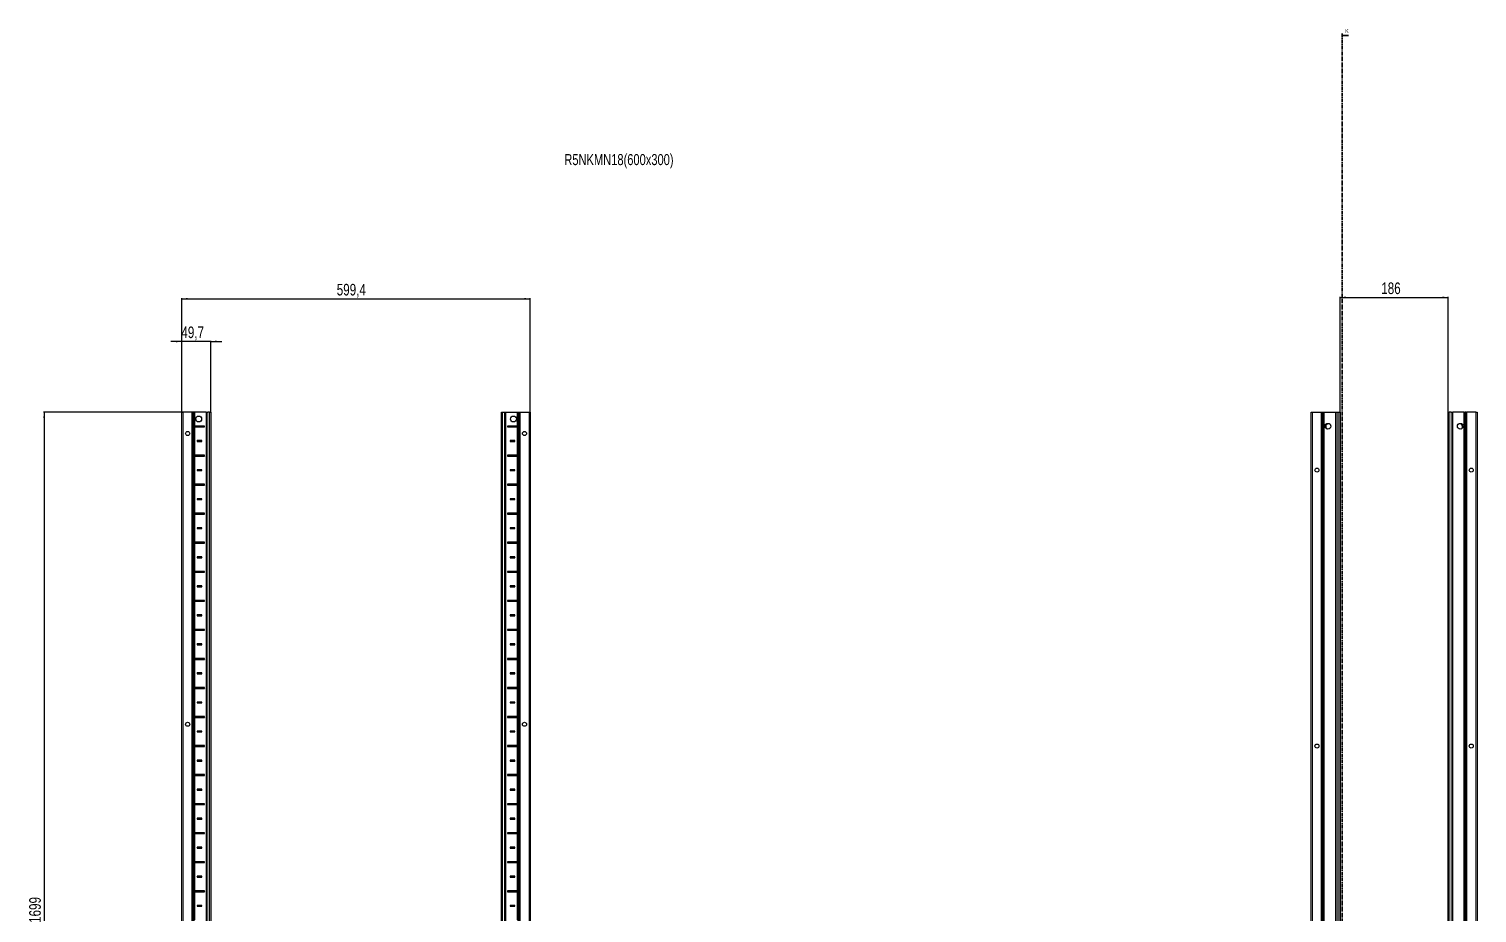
# Model space of a CAD drawing. Header units: millimetres. Extents: x -199 to 4666, y -1547 to 1507.
# Drawn here: x -199 to 2293, y -15 to 1507 of the extents above; entities that cross this region are included whole.
import ezdxf

# ---------------------------------------------------------------- set-up
doc = ezdxf.new("R2010")
doc.units = ezdxf.units.MM
doc.linetypes.add('CENTER', pattern=[10.16, 6.35, -1.27, 1.27, -1.27])
doc.layers.add('FORMAT', color=7, linetype='Continuous')
doc.styles.add('SLDTEXTSTYLE0', font='TXT', dxfattribs={"width": 0.75})
doc.dimstyles.new('SLDDIMSTYLE0', dxfattribs={"dimtxt": 20, "dimasz": 10, "dimexe": 0, "dimexo": 0.0625, "dimgap": 5, "dimtad": 2, "dimdec": 1, "dimrnd": 1e-09, "dimzin": 12, "dimdsep": 46, "dimtxsty": 'SLDTEXTSTYLE0', "dimsah": 1, "dimcen": 0.09, "dimadec": 0, "dimazin": 3, "dimtfac": 1, "dimtofl": 0, "dimtmove": 0, "dimatfit": 3, "dimfxl": 0, "dimfrac": 2, "dimtolj": 1, "dimtzin": 12, "dimarcsym": 0})
doc.dimstyles.new('SLDDIMSTYLE1', dxfattribs={"dimtxt": 20, "dimasz": 10, "dimexe": 0, "dimexo": 0.0625, "dimgap": 5, "dimtad": 2, "dimdec": 1, "dimrnd": 1e-09, "dimzin": 12, "dimdsep": 46, "dimtxsty": 'SLDTEXTSTYLE0', "dimsah": 1, "dimcen": 0.09, "dimadec": 0, "dimazin": 3, "dimtfac": 1, "dimtmove": 0, "dimatfit": 0, "dimfxl": 0, "dimfrac": 2, "dimtolj": 1, "dimtzin": 12, "dimarcsym": 0})

# ---------------------------------------------------------------- blocks, each defined once
blk = doc.blocks.new('_D')
at = {"layer": 'FORMAT'}
for p, q in [((86.4, 847.2), (-174.2, 847.2)), ((-173.2, 847.2), (-173.2, -851.8)), ((86.4, -851.8), (-174.2, -851.8))]:
    blk.add_line(p, q, dxfattribs=at)
for points in [[(-173.2, 847.2), (-174.7, 837.2), (-171.6, 837.2)], [(-173.2, -851.8), (-171.6, -841.8), (-174.7, -841.8)]]:
    blk.add_solid(points, dxfattribs=at)
at = {"layer": 'FORMAT', "insert": (-198.9, -31.8), "char_height": 20, "attachment_point": 1, "rotation": 90, "style": 'SLDTEXTSTYLE0'}
blk.add_mtext('1699', dxfattribs=at)
blk = doc.blocks.new('_D_1')
at = {"layer": 'FORMAT'}
for p, q in [((64, 847.2), (64, 1043.6)), ((64, 1042.6), (663.4, 1042.6)), ((663.4, 847.2), (663.4, 1043.6))]:
    blk.add_line(p, q, dxfattribs=at)
for points in [[(64, 1042.6), (74, 1041.1), (74, 1044.2)], [(663.4, 1042.6), (653.4, 1044.2), (653.4, 1041.1)]]:
    blk.add_solid(points, dxfattribs=at)
at = {"layer": 'FORMAT', "insert": (330.4, 1068.4), "char_height": 20, "attachment_point": 1, "style": 'SLDTEXTSTYLE0'}
blk.add_mtext('599,4', dxfattribs=at)
blk = doc.blocks.new('_D_2')
at = {"layer": 'FORMAT'}
for p, q in [((64, 969.2), (44.7, 969.2)), ((64, 847.2), (64, 970.2)), ((113.7, 969.2), (64, 969.2)), ((113.7, 847.2), (113.7, 970.2)), ((113.7, 969.2), (132.9, 969.2))]:
    blk.add_line(p, q, dxfattribs=at)
for points in [[(64, 969.2), (54, 970.7), (54, 967.7)], [(113.7, 969.2), (123.7, 967.7), (123.7, 970.7)]]:
    blk.add_solid(points, dxfattribs=at)
at = {"layer": 'FORMAT', "insert": (63, 995), "char_height": 20, "attachment_point": 1, "style": 'SLDTEXTSTYLE0'}
blk.add_mtext('49,7', dxfattribs=at)
blk = doc.blocks.new('_D_4')
at = {"layer": 'FORMAT'}
for p, q in [((2057.1, 847.2), (2057.1, 1046)), ((2057.1, 1045), (2243.1, 1045)), ((2243.1, 847.2), (2243.1, 1046))]:
    blk.add_line(p, q, dxfattribs=at)
for points in [[(2057.1, 1045), (2067.1, 1043.5), (2067.1, 1046.5)], [(2243.1, 1045), (2233.1, 1046.5), (2233.1, 1043.5)]]:
    blk.add_solid(points, dxfattribs=at)
at = {"layer": 'FORMAT', "insert": (2127.9, 1070.8), "char_height": 20, "attachment_point": 1, "style": 'SLDTEXTSTYLE0'}
blk.add_mtext('186', dxfattribs=at)

msp = doc.modelspace()

# ---------------------------------------------------------------- linework, layer by layer
at = {"color": 7, "linetype": 'CENTER', "lineweight": 35}
msp.add_line((2060.78, 1499.09), (2060.78, -1103.67), dxfattribs=at)
at = {"color": 7, "linetype": 'Continuous', "lineweight": 35}
msp.add_line((2071.42, 1496.09), (2060.78, 1496.09), dxfattribs=at)
at = {"color": 7, "linetype": 'Continuous', "lineweight": 25}
for p, q in [((63.98, -851.79), (63.98, 847.21)), ((63.98, 847.21), (65.98, 847.21)), ((81.33, 847.21), (65.98, 847.21)), ((81.33, 847.21), (81.98, 847.21)), ((81.98, -851.79), (81.98, 847.21)), ((81.98, 847.21), (82.56, 847.21)), ((83.77, 847.21), (82.56, 847.21)), ((83.77, -851.79), (83.77, 847.21)), ((83.8, 847.21), (83.77, 847.21)), ((83.8, -851.79), (83.8, 847.21)), ((85.01, 847.21), (83.8, 847.21)), ((85.01, 847.21), (86.42, 847.21)), ((85.93, 823.35), (85.93, 822.06)), ((86.58, 822.71), (85.93, 823.35)), ((86.58, 822.71), (85.93, 822.06)), ((105.83, 847.21), (86.42, 847.21)), ((102.83, 823.46), (86.42, 823.46)), ((102.08, 822.71), (86.58, 822.71)), ((102.08, 822.71), (102.83, 823.46)), ((102.08, 822.71), (102.83, 821.96)), ((102.83, 821.96), (102.83, 823.46)), ((105.83, 847.21), (106.48, 847.21)), ((106.48, -851.79), (106.48, 847.21)), ((106.48, 847.21), (108.48, 847.21)), ((111.68, 847.21), (108.48, 847.21)), ((111.68, 847.21), (113.68, 847.21)), ((113.68, 847.21), (113.68, -851.79)), ((613.68, -851.79), (613.68, 847.21)), ((613.68, 847.21), (615.68, 847.21)), ((615.68, 847.21), (618.88, 847.21)), ((618.88, 847.21), (620.88, 847.21)), ((620.88, 847.21), (620.88, -851.79)), ((620.88, 847.21), (621.53, 847.21)), ((621.53, 847.21), (640.93, 847.21)), ((640.93, 823.46), (624.53, 823.46)), ((624.53, 823.46), (624.53, 821.96)), ((625.28, 822.71), (624.53, 823.46)), ((625.28, 822.71), (624.53, 821.96)), ((625.28, 822.71), (640.78, 822.71)), ((640.78, 822.71), (641.42, 823.35)), ((640.78, 822.71), (641.42, 822.06)), ((640.93, 847.21), (642.34, 847.21)), ((641.42, 822.06), (641.42, 823.35)), ((642.34, 847.21), (643.55, 847.21)), ((643.55, 847.21), (643.55, -851.79)), ((643.55, 847.21), (643.58, 847.21)), ((643.58, 847.21), (643.58, -851.79)), ((643.58, 847.21), (644.79, 847.21)), ((644.79, 847.21), (645.38, 847.21)), ((645.38, 847.21), (645.38, -851.79)), ((645.38, 847.21), (646.03, 847.21)), ((646.03, 847.21), (661.38, 847.21)), ((661.38, 847.21), (663.38, 847.21)), ((663.38, 847.21), (663.38, -851.79)), ((2007.35, -851.79), (2007.35, 847.21)), ((2007.35, 847.21), (2009.35, 847.21)), ((2009.35, 847.21), (2024.7, 847.21)), ((2024.7, 847.21), (2025.35, 847.21)), ((2025.35, 823.46), (2025.35, 847.21)), ((2025.35, 847.21), (2025.94, 847.21)), ((2025.41, 823.35), (2025.35, 823.46)), ((2025.35, 823.46), (2025.35, 821.96)), ((2025.41, 822.06), (2025.41, 823.35)), ((2025.94, 847.21), (2027.14, 847.21)), ((2027.14, 847.21), (2027.14, -851.79)), ((2027.14, 847.21), (2027.18, 847.21)), ((2027.18, 847.21), (2027.18, -851.79)), ((2027.18, 847.21), (2028.38, 847.21)), ((2028.38, 847.21), (2029.8, 847.21)), ((2029.8, 847.21), (2049.2, 847.21)), ((2035.4, 827.73), (2035.4, 828.14)), ((2049.2, 847.21), (2049.85, 847.21)), ((2049.85, -851.79), (2049.85, 847.21)), ((2049.85, 847.21), (2051.85, 847.21)), ((2051.85, 847.21), (2055.05, 847.21)), ((2055.05, 847.21), (2057.05, 847.21)), ((2057.05, 847.21), (2057.05, -851.79)), ((2243.05, -851.79), (2243.05, 847.21)), ((2243.05, 847.21), (2245.05, 847.21)), ((2248.25, 847.21), (2245.05, 847.21)), ((2248.25, 847.21), (2250.25, 847.21)), ((2250.25, 847.21), (2250.25, -851.79)), ((2250.25, 847.21), (2250.9, 847.21)), ((2270.3, 847.21), (2250.9, 847.21)), ((2264.7, 828.14), (2264.7, 827.73)), ((2270.3, 847.21), (2271.72, 847.21)), ((2272.92, 847.21), (2271.72, 847.21)), ((2272.92, -851.79), (2272.92, 847.21)), ((2272.96, 847.21), (2272.92, 847.21)), ((2272.96, -851.79), (2272.96, 847.21)), ((2274.16, 847.21), (2272.96, 847.21)), ((2274.16, 847.21), (2274.75, 847.21)), ((2274.75, 823.46), (2274.69, 823.35)), ((2274.69, 823.35), (2274.69, 822.06)), ((2274.75, 847.21), (2274.75, 823.46)), ((2274.75, 847.21), (2275.4, 847.21)), ((2274.75, 821.96), (2274.75, 823.46)), ((2290.75, 847.21), (2275.4, 847.21)), ((2290.75, 847.21), (2292.75, 847.21)), ((2292.75, 847.21), (2292.75, -851.79)), ((86.42, 821.96), (102.83, 821.96)), ((98.33, 798.46), (90.33, 798.46)), ((90.33, 798.46), (90.33, 796.96)), ((91.08, 797.71), (90.33, 798.46)), ((91.08, 797.71), (90.33, 796.96)), ((97.58, 797.71), (91.08, 797.71)), ((97.58, 797.71), (98.33, 798.46)), ((97.58, 797.71), (98.33, 796.96)), ((98.33, 796.96), (98.33, 798.46)), ((624.53, 821.96), (640.93, 821.96)), ((637.03, 798.46), (629.03, 798.46)), ((629.03, 798.46), (629.03, 796.96)), ((629.78, 797.71), (629.03, 798.46)), ((629.78, 797.71), (629.03, 796.96)), ((629.78, 797.71), (636.28, 797.71)), ((636.28, 797.71), (637.03, 798.46)), ((636.28, 797.71), (637.03, 796.96)), ((637.03, 796.96), (637.03, 798.46)), ((2025.35, 821.96), (2025.41, 822.06)), ((2025.35, 773.46), (2025.35, 821.96)), ((2274.69, 822.06), (2274.75, 821.96)), ((2274.75, 821.96), (2274.75, 773.46)), ((85.93, 773.35), (85.93, 772.06)), ((86.58, 772.71), (85.93, 773.35)), ((86.58, 772.71), (85.93, 772.06)), ((102.83, 773.46), (86.42, 773.46)), ((102.08, 772.71), (86.58, 772.71)), ((90.33, 796.96), (98.33, 796.96)), ((102.08, 772.71), (102.83, 773.46)), ((102.08, 772.71), (102.83, 771.96)), ((102.83, 771.96), (102.83, 773.46)), ((640.93, 773.46), (624.53, 773.46)), ((624.53, 773.46), (624.53, 771.96)), ((625.28, 772.71), (624.53, 773.46)), ((625.28, 772.71), (624.53, 771.96)), ((625.28, 772.71), (640.78, 772.71)), ((629.03, 796.96), (637.03, 796.96)), ((640.78, 772.71), (641.42, 773.35)), ((640.78, 772.71), (641.42, 772.06)), ((641.42, 772.06), (641.42, 773.35)), ((2025.41, 773.35), (2025.35, 773.46)), ((2025.35, 773.46), (2025.35, 771.96)), ((2025.41, 772.06), (2025.41, 773.35)), ((2274.75, 773.46), (2274.69, 773.35)), ((2274.69, 773.35), (2274.69, 772.06)), ((2274.75, 771.96), (2274.75, 773.46)), ((86.42, 771.96), (102.83, 771.96)), ((98.33, 748.46), (90.33, 748.46)), ((90.33, 748.46), (90.33, 746.96)), ((91.08, 747.71), (90.33, 748.46)), ((91.08, 747.71), (90.33, 746.96)), ((97.58, 747.71), (91.08, 747.71)), ((97.58, 747.71), (98.33, 748.46)), ((97.58, 747.71), (98.33, 746.96)), ((98.33, 746.96), (98.33, 748.46)), ((624.53, 771.96), (640.93, 771.96)), ((637.03, 748.46), (629.03, 748.46)), ((629.03, 748.46), (629.03, 746.96)), ((629.78, 747.71), (629.03, 748.46)), ((629.78, 747.71), (629.03, 746.96)), ((629.78, 747.71), (636.28, 747.71)), ((636.28, 747.71), (637.03, 748.46)), ((636.28, 747.71), (637.03, 746.96)), ((637.03, 746.96), (637.03, 748.46)), ((2025.35, 771.96), (2025.41, 772.06)), ((2025.35, 723.46), (2025.35, 771.96)), ((2274.69, 772.06), (2274.75, 771.96)), ((2274.75, 771.96), (2274.75, 723.46)), ((85.93, 723.35), (85.93, 722.06)), ((86.58, 722.71), (85.93, 723.35)), ((86.58, 722.71), (85.93, 722.06)), ((102.83, 723.46), (86.42, 723.46)), ((102.08, 722.71), (86.58, 722.71)), ((90.33, 746.96), (98.33, 746.96)), ((102.08, 722.71), (102.83, 723.46)), ((102.08, 722.71), (102.83, 721.96)), ((102.83, 721.96), (102.83, 723.46)), ((625.28, 722.71), (624.53, 723.46)), ((640.93, 723.46), (624.53, 723.46)), ((624.53, 723.46), (624.53, 721.96)), ((625.28, 722.71), (624.53, 721.96)), ((625.28, 722.71), (640.78, 722.71)), ((629.03, 746.96), (637.03, 746.96)), ((640.78, 722.71), (641.42, 723.35)), ((640.78, 722.71), (641.42, 722.06)), ((641.42, 722.06), (641.42, 723.35)), ((2025.41, 723.35), (2025.35, 723.46)), ((2025.35, 723.46), (2025.35, 721.96)), ((2025.41, 722.06), (2025.41, 723.35)), ((2274.75, 723.46), (2274.69, 723.35)), ((2274.69, 723.35), (2274.69, 722.06)), ((2274.75, 721.96), (2274.75, 723.46)), ((86.42, 721.96), (102.83, 721.96)), ((98.33, 698.46), (90.33, 698.46)), ((90.33, 698.46), (90.33, 696.96)), ((91.08, 697.71), (90.33, 698.46)), ((97.58, 697.71), (98.33, 698.46)), ((98.33, 696.96), (98.33, 698.46)), ((624.53, 721.96), (640.93, 721.96)), ((637.03, 698.46), (629.03, 698.46)), ((629.03, 698.46), (629.03, 696.96)), ((629.78, 697.71), (629.03, 698.46)), ((636.28, 697.71), (637.03, 698.46)), ((637.03, 696.96), (637.03, 698.46)), ((2025.35, 721.96), (2025.41, 722.06)), ((2025.35, 673.46), (2025.35, 721.96)), ((2274.69, 722.06), (2274.75, 721.96)), ((2274.75, 721.96), (2274.75, 673.46)), ((85.93, 673.35), (85.93, 672.06)), ((86.58, 672.71), (85.93, 673.35)), ((102.83, 673.46), (86.42, 673.46)), ((91.08, 697.71), (90.33, 696.96)), ((90.33, 696.96), (98.33, 696.96)), ((97.58, 697.71), (91.08, 697.71)), ((97.58, 697.71), (98.33, 696.96)), ((102.08, 672.71), (102.83, 673.46)), ((102.83, 671.96), (102.83, 673.46)), ((640.93, 673.46), (624.53, 673.46)), ((624.53, 673.46), (624.53, 671.96)), ((625.28, 672.71), (624.53, 673.46)), ((629.78, 697.71), (629.03, 696.96)), ((629.03, 696.96), (637.03, 696.96)), ((629.78, 697.71), (636.28, 697.71)), ((636.28, 697.71), (637.03, 696.96)), ((640.78, 672.71), (641.42, 673.35)), ((641.42, 672.06), (641.42, 673.35)), ((2025.41, 673.35), (2025.35, 673.46)), ((2025.35, 673.46), (2025.35, 671.96)), ((2025.41, 672.06), (2025.41, 673.35)), ((2274.75, 673.46), (2274.69, 673.35)), ((2274.69, 673.35), (2274.69, 672.06)), ((2274.75, 671.96), (2274.75, 673.46)), ((86.58, 672.71), (85.93, 672.06)), ((86.42, 671.96), (102.83, 671.96)), ((102.08, 672.71), (86.58, 672.71)), ((98.33, 648.46), (90.33, 648.46)), ((90.33, 648.46), (90.33, 646.96)), ((91.08, 647.71), (90.33, 648.46)), ((97.58, 647.71), (98.33, 648.46)), ((98.33, 646.96), (98.33, 648.46)), ((102.08, 672.71), (102.83, 671.96)), ((625.28, 672.71), (624.53, 671.96)), ((624.53, 671.96), (640.93, 671.96)), ((625.28, 672.71), (640.78, 672.71)), ((637.03, 648.46), (629.03, 648.46)), ((629.03, 648.46), (629.03, 646.96)), ((629.78, 647.71), (629.03, 648.46)), ((636.28, 647.71), (637.03, 648.46)), ((637.03, 646.96), (637.03, 648.46)), ((640.78, 672.71), (641.42, 672.06)), ((2025.35, 671.96), (2025.41, 672.06)), ((2025.35, 623.46), (2025.35, 671.96)), ((2274.69, 672.06), (2274.75, 671.96)), ((2274.75, 671.96), (2274.75, 623.46)), ((85.93, 623.35), (85.93, 622.06)), ((86.58, 622.71), (85.93, 623.35)), ((102.83, 623.46), (86.42, 623.46)), ((91.08, 647.71), (90.33, 646.96)), ((90.33, 646.96), (98.33, 646.96)), ((97.58, 647.71), (91.08, 647.71)), ((97.58, 647.71), (98.33, 646.96)), ((102.08, 622.71), (102.83, 623.46)), ((102.83, 621.96), (102.83, 623.46)), ((640.93, 623.46), (624.53, 623.46)), ((624.53, 623.46), (624.53, 621.96)), ((625.28, 622.71), (624.53, 623.46)), ((629.78, 647.71), (629.03, 646.96)), ((629.03, 646.96), (637.03, 646.96)), ((629.78, 647.71), (636.28, 647.71)), ((636.28, 647.71), (637.03, 646.96)), ((640.78, 622.71), (641.42, 623.35)), ((641.42, 622.06), (641.42, 623.35)), ((2025.41, 623.35), (2025.35, 623.46)), ((2025.35, 623.46), (2025.35, 621.96)), ((2025.41, 622.06), (2025.41, 623.35)), ((2274.75, 623.46), (2274.69, 623.35)), ((2274.69, 623.35), (2274.69, 622.06)), ((2274.75, 621.96), (2274.75, 623.46)), ((86.58, 622.71), (85.93, 622.06)), ((86.42, 621.96), (102.83, 621.96)), ((102.08, 622.71), (86.58, 622.71)), ((98.33, 598.46), (90.33, 598.46)), ((90.33, 598.46), (90.33, 596.96)), ((91.08, 597.71), (90.33, 598.46)), ((97.58, 597.71), (98.33, 598.46)), ((98.33, 596.96), (98.33, 598.46)), ((102.08, 622.71), (102.83, 621.96)), ((625.28, 622.71), (624.53, 621.96)), ((624.53, 621.96), (640.93, 621.96)), ((625.28, 622.71), (640.78, 622.71)), ((637.03, 598.46), (629.03, 598.46)), ((629.03, 598.46), (629.03, 596.96)), ((629.78, 597.71), (629.03, 598.46)), ((636.28, 597.71), (637.03, 598.46)), ((637.03, 596.96), (637.03, 598.46)), ((640.78, 622.71), (641.42, 622.06)), ((2025.35, 621.96), (2025.41, 622.06)), ((2025.35, 573.46), (2025.35, 621.96)), ((2274.69, 622.06), (2274.75, 621.96)), ((2274.75, 621.96), (2274.75, 573.46)), ((85.93, 573.35), (85.93, 572.06)), ((86.58, 572.71), (85.93, 573.35)), ((102.83, 573.46), (86.42, 573.46)), ((91.08, 597.71), (90.33, 596.96)), ((90.33, 596.96), (98.33, 596.96)), ((97.58, 597.71), (91.08, 597.71)), ((97.58, 597.71), (98.33, 596.96)), ((102.08, 572.71), (102.83, 573.46)), ((102.83, 571.96), (102.83, 573.46)), ((640.93, 573.46), (624.53, 573.46)), ((624.53, 573.46), (624.53, 571.96)), ((625.28, 572.71), (624.53, 573.46)), ((629.78, 597.71), (629.03, 596.96)), ((629.03, 596.96), (637.03, 596.96)), ((629.78, 597.71), (636.28, 597.71)), ((636.28, 597.71), (637.03, 596.96)), ((640.78, 572.71), (641.42, 573.35)), ((641.42, 572.06), (641.42, 573.35)), ((2025.41, 573.35), (2025.35, 573.46)), ((2025.35, 573.46), (2025.35, 571.96)), ((2025.41, 572.06), (2025.41, 573.35)), ((2274.75, 573.46), (2274.69, 573.35)), ((2274.69, 573.35), (2274.69, 572.06)), ((2274.75, 571.96), (2274.75, 573.46)), ((86.58, 572.71), (85.93, 572.06)), ((86.42, 571.96), (102.83, 571.96)), ((102.08, 572.71), (86.58, 572.71)), ((98.33, 548.46), (90.33, 548.46)), ((90.33, 548.46), (90.33, 546.96)), ((91.08, 547.71), (90.33, 548.46)), ((97.58, 547.71), (98.33, 548.46)), ((98.33, 546.96), (98.33, 548.46)), ((102.08, 572.71), (102.83, 571.96)), ((625.28, 572.71), (624.53, 571.96)), ((624.53, 571.96), (640.93, 571.96)), ((625.28, 572.71), (640.78, 572.71)), ((637.03, 548.46), (629.03, 548.46)), ((629.03, 548.46), (629.03, 546.96)), ((629.78, 547.71), (629.03, 548.46)), ((636.28, 547.71), (637.03, 548.46)), ((637.03, 546.96), (637.03, 548.46)), ((640.78, 572.71), (641.42, 572.06)), ((2025.35, 571.96), (2025.41, 572.06)), ((2025.35, 523.46), (2025.35, 571.96)), ((2274.69, 572.06), (2274.75, 571.96)), ((2274.75, 571.96), (2274.75, 523.46)), ((85.93, 523.35), (85.93, 522.06)), ((86.58, 522.71), (85.93, 523.35)), ((102.83, 523.46), (86.42, 523.46)), ((91.08, 547.71), (90.33, 546.96)), ((90.33, 546.96), (98.33, 546.96)), ((97.58, 547.71), (91.08, 547.71)), ((97.58, 547.71), (98.33, 546.96)), ((102.08, 522.71), (102.83, 523.46)), ((102.83, 521.96), (102.83, 523.46)), ((640.93, 523.46), (624.53, 523.46)), ((624.53, 523.46), (624.53, 521.96)), ((625.28, 522.71), (624.53, 523.46)), ((629.78, 547.71), (629.03, 546.96)), ((629.03, 546.96), (637.03, 546.96)), ((629.78, 547.71), (636.28, 547.71)), ((636.28, 547.71), (637.03, 546.96)), ((640.78, 522.71), (641.42, 523.35)), ((641.42, 522.06), (641.42, 523.35)), ((2025.41, 523.35), (2025.35, 523.46)), ((2025.35, 523.46), (2025.35, 521.96)), ((2025.41, 522.06), (2025.41, 523.35)), ((2274.75, 523.46), (2274.69, 523.35)), ((2274.69, 523.35), (2274.69, 522.06)), ((2274.75, 521.96), (2274.75, 523.46)), ((86.58, 522.71), (85.93, 522.06)), ((86.42, 521.96), (102.83, 521.96)), ((102.08, 522.71), (86.58, 522.71)), ((98.33, 498.46), (90.33, 498.46)), ((90.33, 498.46), (90.33, 496.96)), ((91.08, 497.71), (90.33, 498.46)), ((97.58, 497.71), (98.33, 498.46)), ((98.33, 496.96), (98.33, 498.46)), ((102.08, 522.71), (102.83, 521.96)), ((625.28, 522.71), (624.53, 521.96)), ((624.53, 521.96), (640.93, 521.96)), ((625.28, 522.71), (640.78, 522.71)), ((637.03, 498.46), (629.03, 498.46)), ((629.03, 498.46), (629.03, 496.96)), ((629.78, 497.71), (629.03, 498.46)), ((636.28, 497.71), (637.03, 498.46)), ((637.03, 496.96), (637.03, 498.46)), ((640.78, 522.71), (641.42, 522.06)), ((2025.35, 521.96), (2025.41, 522.06)), ((2025.35, 473.46), (2025.35, 521.96)), ((2274.69, 522.06), (2274.75, 521.96)), ((2274.75, 521.96), (2274.75, 473.46)), ((91.08, 497.71), (90.33, 496.96)), ((90.33, 496.96), (98.33, 496.96)), ((97.58, 497.71), (91.08, 497.71)), ((97.58, 497.71), (98.33, 496.96)), ((629.78, 497.71), (629.03, 496.96)), ((629.03, 496.96), (637.03, 496.96)), ((629.78, 497.71), (636.28, 497.71)), ((636.28, 497.71), (637.03, 496.96)), ((85.93, 473.35), (85.93, 472.06)), ((86.58, 472.71), (85.93, 473.35)), ((86.58, 472.71), (85.93, 472.06)), ((102.83, 473.46), (86.42, 473.46)), ((86.42, 471.96), (102.83, 471.96)), ((102.08, 472.71), (86.58, 472.71)), ((102.08, 472.71), (102.83, 473.46)), ((102.08, 472.71), (102.83, 471.96)), ((102.83, 471.96), (102.83, 473.46)), ((640.93, 473.46), (624.53, 473.46)), ((624.53, 473.46), (624.53, 471.96)), ((625.28, 472.71), (624.53, 473.46)), ((625.28, 472.71), (624.53, 471.96)), ((624.53, 471.96), (640.93, 471.96)), ((625.28, 472.71), (640.78, 472.71)), ((640.78, 472.71), (641.42, 473.35)), ((640.78, 472.71), (641.42, 472.06)), ((641.42, 472.06), (641.42, 473.35)), ((2025.41, 473.35), (2025.35, 473.46)), ((2025.35, 473.46), (2025.35, 471.96)), ((2025.35, 471.96), (2025.41, 472.06)), ((2025.35, 423.46), (2025.35, 471.96)), ((2025.41, 472.06), (2025.41, 473.35)), ((2274.75, 473.46), (2274.69, 473.35)), ((2274.69, 473.35), (2274.69, 472.06)), ((2274.69, 472.06), (2274.75, 471.96)), ((2274.75, 471.96), (2274.75, 473.46)), ((2274.75, 471.96), (2274.75, 423.46)), ((98.33, 448.46), (90.33, 448.46)), ((90.33, 448.46), (90.33, 446.96)), ((91.08, 447.71), (90.33, 448.46)), ((91.08, 447.71), (90.33, 446.96)), ((90.33, 446.96), (98.33, 446.96)), ((97.58, 447.71), (91.08, 447.71)), ((97.58, 447.71), (98.33, 448.46)), ((97.58, 447.71), (98.33, 446.96)), ((98.33, 446.96), (98.33, 448.46)), ((637.03, 448.46), (629.03, 448.46)), ((629.03, 448.46), (629.03, 446.96)), ((629.78, 447.71), (629.03, 448.46)), ((629.78, 447.71), (629.03, 446.96)), ((629.03, 446.96), (637.03, 446.96)), ((629.78, 447.71), (636.28, 447.71)), ((636.28, 447.71), (637.03, 448.46)), ((636.28, 447.71), (637.03, 446.96)), ((637.03, 446.96), (637.03, 448.46)), ((85.93, 423.35), (85.93, 422.06)), ((86.58, 422.71), (85.93, 423.35)), ((86.58, 422.71), (85.93, 422.06)), ((102.83, 423.46), (86.42, 423.46)), ((86.42, 421.96), (102.83, 421.96)), ((102.08, 422.71), (86.58, 422.71)), ((102.08, 422.71), (102.83, 423.46)), ((102.08, 422.71), (102.83, 421.96)), ((102.83, 421.96), (102.83, 423.46)), ((640.93, 423.46), (624.53, 423.46)), ((624.53, 423.46), (624.53, 421.96)), ((625.28, 422.71), (624.53, 423.46)), ((625.28, 422.71), (624.53, 421.96)), ((624.53, 421.96), (640.93, 421.96)), ((625.28, 422.71), (640.78, 422.71)), ((640.78, 422.71), (641.42, 423.35)), ((640.78, 422.71), (641.42, 422.06)), ((641.42, 422.06), (641.42, 423.35)), ((2025.41, 423.35), (2025.35, 423.46)), ((2025.35, 423.46), (2025.35, 421.96)), ((2025.35, 421.96), (2025.41, 422.06)), ((2025.35, 373.46), (2025.35, 421.96)), ((2025.41, 422.06), (2025.41, 423.35)), ((2274.75, 423.46), (2274.69, 423.35)), ((2274.69, 423.35), (2274.69, 422.06)), ((2274.69, 422.06), (2274.75, 421.96)), ((2274.75, 421.96), (2274.75, 423.46)), ((2274.75, 421.96), (2274.75, 373.46)), ((98.33, 398.46), (90.33, 398.46)), ((90.33, 398.46), (90.33, 396.96)), ((91.08, 397.71), (90.33, 398.46)), ((91.08, 397.71), (90.33, 396.96)), ((90.33, 396.96), (98.33, 396.96)), ((97.58, 397.71), (91.08, 397.71)), ((97.58, 397.71), (98.33, 398.46)), ((97.58, 397.71), (98.33, 396.96)), ((98.33, 396.96), (98.33, 398.46)), ((637.03, 398.46), (629.03, 398.46)), ((629.03, 398.46), (629.03, 396.96)), ((629.78, 397.71), (629.03, 398.46)), ((629.78, 397.71), (629.03, 396.96)), ((629.03, 396.96), (637.03, 396.96)), ((629.78, 397.71), (636.28, 397.71)), ((636.28, 397.71), (637.03, 398.46)), ((636.28, 397.71), (637.03, 396.96)), ((637.03, 396.96), (637.03, 398.46)), ((85.93, 373.35), (85.93, 372.06)), ((86.58, 372.71), (85.93, 373.35)), ((86.58, 372.71), (85.93, 372.06)), ((102.83, 373.46), (86.42, 373.46)), ((86.42, 371.96), (102.83, 371.96)), ((102.08, 372.71), (86.58, 372.71)), ((102.08, 372.71), (102.83, 373.46)), ((102.08, 372.71), (102.83, 371.96)), ((102.83, 371.96), (102.83, 373.46)), ((640.93, 373.46), (624.53, 373.46)), ((624.53, 373.46), (624.53, 371.96)), ((625.28, 372.71), (624.53, 373.46)), ((625.28, 372.71), (624.53, 371.96)), ((624.53, 371.96), (640.93, 371.96)), ((625.28, 372.71), (640.78, 372.71)), ((640.78, 372.71), (641.42, 373.35)), ((640.78, 372.71), (641.42, 372.06)), ((641.42, 372.06), (641.42, 373.35)), ((2025.41, 373.35), (2025.35, 373.46)), ((2025.35, 373.46), (2025.35, 371.96)), ((2025.35, 371.96), (2025.41, 372.06)), ((2025.35, 323.46), (2025.35, 371.96)), ((2025.41, 372.06), (2025.41, 373.35)), ((2274.75, 373.46), (2274.69, 373.35)), ((2274.69, 373.35), (2274.69, 372.06)), ((2274.69, 372.06), (2274.75, 371.96)), ((2274.75, 371.96), (2274.75, 373.46)), ((2274.75, 371.96), (2274.75, 323.46)), ((98.33, 348.46), (90.33, 348.46)), ((90.33, 348.46), (90.33, 346.96)), ((91.08, 347.71), (90.33, 348.46)), ((91.08, 347.71), (90.33, 346.96)), ((90.33, 346.96), (98.33, 346.96)), ((97.58, 347.71), (91.08, 347.71)), ((97.58, 347.71), (98.33, 348.46)), ((97.58, 347.71), (98.33, 346.96)), ((98.33, 346.96), (98.33, 348.46)), ((637.03, 348.46), (629.03, 348.46)), ((629.03, 348.46), (629.03, 346.96)), ((629.78, 347.71), (629.03, 348.46)), ((629.78, 347.71), (629.03, 346.96)), ((629.03, 346.96), (637.03, 346.96)), ((629.78, 347.71), (636.28, 347.71)), ((636.28, 347.71), (637.03, 348.46)), ((636.28, 347.71), (637.03, 346.96)), ((637.03, 346.96), (637.03, 348.46)), ((85.93, 323.35), (85.93, 322.06)), ((86.58, 322.71), (85.93, 323.35)), ((86.58, 322.71), (85.93, 322.06)), ((102.83, 323.46), (86.42, 323.46)), ((86.42, 321.96), (102.83, 321.96)), ((102.08, 322.71), (86.58, 322.71)), ((102.08, 322.71), (102.83, 323.46)), ((102.08, 322.71), (102.83, 321.96)), ((102.83, 321.96), (102.83, 323.46)), ((640.93, 323.46), (624.53, 323.46)), ((624.53, 323.46), (624.53, 321.96)), ((625.28, 322.71), (624.53, 323.46)), ((625.28, 322.71), (624.53, 321.96)), ((624.53, 321.96), (640.93, 321.96)), ((625.28, 322.71), (640.78, 322.71)), ((640.78, 322.71), (641.42, 323.35)), ((640.78, 322.71), (641.42, 322.06)), ((641.42, 322.06), (641.42, 323.35)), ((2025.41, 323.35), (2025.35, 323.46)), ((2025.35, 323.46), (2025.35, 321.96)), ((2025.35, 321.96), (2025.41, 322.06)), ((2025.35, 273.46), (2025.35, 321.96)), ((2025.41, 322.06), (2025.41, 323.35)), ((2274.75, 323.46), (2274.69, 323.35)), ((2274.69, 323.35), (2274.69, 322.06)), ((2274.69, 322.06), (2274.75, 321.96)), ((2274.75, 321.96), (2274.75, 323.46)), ((2274.75, 321.96), (2274.75, 273.46)), ((98.33, 298.46), (90.33, 298.46)), ((90.33, 298.46), (90.33, 296.96)), ((91.08, 297.71), (90.33, 298.46)), ((91.08, 297.71), (90.33, 296.96)), ((90.33, 296.96), (98.33, 296.96)), ((97.58, 297.71), (91.08, 297.71)), ((97.58, 297.71), (98.33, 298.46)), ((97.58, 297.71), (98.33, 296.96)), ((98.33, 296.96), (98.33, 298.46)), ((637.03, 298.46), (629.03, 298.46)), ((629.03, 298.46), (629.03, 296.96)), ((629.78, 297.71), (629.03, 298.46)), ((629.78, 297.71), (629.03, 296.96)), ((629.03, 296.96), (637.03, 296.96)), ((629.78, 297.71), (636.28, 297.71)), ((636.28, 297.71), (637.03, 298.46)), ((636.28, 297.71), (637.03, 296.96)), ((637.03, 296.96), (637.03, 298.46)), ((85.93, 273.35), (85.93, 272.06)), ((86.58, 272.71), (85.93, 273.35)), ((86.58, 272.71), (85.93, 272.06)), ((102.83, 273.46), (86.42, 273.46)), ((86.42, 271.96), (102.83, 271.96)), ((102.08, 272.71), (86.58, 272.71)), ((102.08, 272.71), (102.83, 273.46)), ((102.08, 272.71), (102.83, 271.96)), ((102.83, 271.96), (102.83, 273.46)), ((640.93, 273.46), (624.53, 273.46)), ((624.53, 273.46), (624.53, 271.96)), ((625.28, 272.71), (624.53, 273.46)), ((625.28, 272.71), (624.53, 271.96)), ((624.53, 271.96), (640.93, 271.96)), ((625.28, 272.71), (640.78, 272.71)), ((640.78, 272.71), (641.42, 273.35)), ((640.78, 272.71), (641.42, 272.06)), ((641.42, 272.06), (641.42, 273.35)), ((2025.41, 273.35), (2025.35, 273.46)), ((2025.35, 273.46), (2025.35, 271.96)), ((2025.35, 271.96), (2025.41, 272.06)), ((2025.35, 223.46), (2025.35, 271.96)), ((2025.41, 272.06), (2025.41, 273.35)), ((2274.75, 273.46), (2274.69, 273.35)), ((2274.69, 273.35), (2274.69, 272.06)), ((2274.69, 272.06), (2274.75, 271.96)), ((2274.75, 271.96), (2274.75, 273.46)), ((2274.75, 271.96), (2274.75, 223.46)), ((98.33, 248.46), (90.33, 248.46)), ((90.33, 248.46), (90.33, 246.96)), ((91.08, 247.71), (90.33, 248.46)), ((91.08, 247.71), (90.33, 246.96)), ((90.33, 246.96), (98.33, 246.96)), ((97.58, 247.71), (91.08, 247.71)), ((97.58, 247.71), (98.33, 248.46)), ((97.58, 247.71), (98.33, 246.96)), ((98.33, 246.96), (98.33, 248.46)), ((637.03, 248.46), (629.03, 248.46)), ((629.03, 248.46), (629.03, 246.96)), ((629.78, 247.71), (629.03, 248.46)), ((629.78, 247.71), (629.03, 246.96)), ((629.03, 246.96), (637.03, 246.96)), ((629.78, 247.71), (636.28, 247.71)), ((636.28, 247.71), (637.03, 248.46)), ((636.28, 247.71), (637.03, 246.96)), ((637.03, 246.96), (637.03, 248.46)), ((85.93, 223.35), (85.93, 222.06)), ((86.58, 222.71), (85.93, 223.35)), ((86.58, 222.71), (85.93, 222.06)), ((102.83, 223.46), (86.42, 223.46)), ((86.42, 221.96), (102.83, 221.96)), ((102.08, 222.71), (86.58, 222.71)), ((102.08, 222.71), (102.83, 223.46)), ((102.08, 222.71), (102.83, 221.96)), ((102.83, 221.96), (102.83, 223.46)), ((640.93, 223.46), (624.53, 223.46)), ((624.53, 223.46), (624.53, 221.96)), ((625.28, 222.71), (624.53, 223.46)), ((625.28, 222.71), (624.53, 221.96)), ((624.53, 221.96), (640.93, 221.96)), ((625.28, 222.71), (640.78, 222.71)), ((640.78, 222.71), (641.42, 223.35)), ((640.78, 222.71), (641.42, 222.06)), ((641.42, 222.06), (641.42, 223.35)), ((2025.41, 223.35), (2025.35, 223.46)), ((2025.35, 223.46), (2025.35, 221.96)), ((2025.35, 221.96), (2025.41, 222.06)), ((2025.35, 173.46), (2025.35, 221.96)), ((2025.41, 222.06), (2025.41, 223.35)), ((2274.75, 223.46), (2274.69, 223.35)), ((2274.69, 223.35), (2274.69, 222.06)), ((2274.69, 222.06), (2274.75, 221.96)), ((2274.75, 221.96), (2274.75, 223.46)), ((2274.75, 221.96), (2274.75, 173.46)), ((98.33, 198.46), (90.33, 198.46)), ((90.33, 198.46), (90.33, 196.96)), ((91.08, 197.71), (90.33, 198.46)), ((91.08, 197.71), (90.33, 196.96)), ((90.33, 196.96), (98.33, 196.96)), ((97.58, 197.71), (91.08, 197.71)), ((97.58, 197.71), (98.33, 198.46)), ((97.58, 197.71), (98.33, 196.96)), ((98.33, 196.96), (98.33, 198.46)), ((637.03, 198.46), (629.03, 198.46)), ((629.03, 198.46), (629.03, 196.96)), ((629.78, 197.71), (629.03, 198.46)), ((629.78, 197.71), (629.03, 196.96)), ((629.03, 196.96), (637.03, 196.96)), ((629.78, 197.71), (636.28, 197.71)), ((636.28, 197.71), (637.03, 198.46)), ((636.28, 197.71), (637.03, 196.96)), ((637.03, 196.96), (637.03, 198.46)), ((85.93, 173.35), (85.93, 172.06)), ((86.58, 172.71), (85.93, 173.35)), ((86.58, 172.71), (85.93, 172.06)), ((102.83, 173.46), (86.42, 173.46)), ((86.42, 171.96), (102.83, 171.96)), ((102.08, 172.71), (86.58, 172.71)), ((102.08, 172.71), (102.83, 173.46)), ((102.08, 172.71), (102.83, 171.96)), ((102.83, 171.96), (102.83, 173.46)), ((640.93, 173.46), (624.53, 173.46)), ((624.53, 173.46), (624.53, 171.96)), ((625.28, 172.71), (624.53, 173.46)), ((625.28, 172.71), (624.53, 171.96)), ((624.53, 171.96), (640.93, 171.96)), ((625.28, 172.71), (640.78, 172.71)), ((640.78, 172.71), (641.42, 173.35)), ((640.78, 172.71), (641.42, 172.06)), ((641.42, 172.06), (641.42, 173.35)), ((2025.41, 173.35), (2025.35, 173.46)), ((2025.35, 173.46), (2025.35, 171.96)), ((2025.35, 171.96), (2025.41, 172.06)), ((2025.35, 123.46), (2025.35, 171.96)), ((2025.41, 172.06), (2025.41, 173.35)), ((2274.75, 173.46), (2274.69, 173.35)), ((2274.69, 173.35), (2274.69, 172.06)), ((2274.69, 172.06), (2274.75, 171.96)), ((2274.75, 171.96), (2274.75, 173.46)), ((2274.75, 171.96), (2274.75, 123.46)), ((98.33, 148.46), (90.33, 148.46)), ((90.33, 148.46), (90.33, 146.96)), ((91.08, 147.71), (90.33, 148.46)), ((91.08, 147.71), (90.33, 146.96)), ((90.33, 146.96), (98.33, 146.96)), ((97.58, 147.71), (91.08, 147.71)), ((97.58, 147.71), (98.33, 148.46)), ((97.58, 147.71), (98.33, 146.96)), ((98.33, 146.96), (98.33, 148.46)), ((637.03, 148.46), (629.03, 148.46)), ((629.03, 148.46), (629.03, 146.96)), ((629.78, 147.71), (629.03, 148.46)), ((629.78, 147.71), (629.03, 146.96)), ((629.03, 146.96), (637.03, 146.96)), ((629.78, 147.71), (636.28, 147.71)), ((636.28, 147.71), (637.03, 148.46)), ((636.28, 147.71), (637.03, 146.96)), ((637.03, 146.96), (637.03, 148.46)), ((85.93, 123.35), (85.93, 122.06)), ((86.58, 122.71), (85.93, 123.35)), ((86.58, 122.71), (85.93, 122.06)), ((102.83, 123.46), (86.42, 123.46)), ((86.42, 121.96), (102.83, 121.96)), ((102.08, 122.71), (86.58, 122.71)), ((102.08, 122.71), (102.83, 123.46)), ((102.08, 122.71), (102.83, 121.96)), ((102.83, 121.96), (102.83, 123.46)), ((640.93, 123.46), (624.53, 123.46)), ((624.53, 123.46), (624.53, 121.96)), ((625.28, 122.71), (624.53, 123.46)), ((625.28, 122.71), (624.53, 121.96)), ((624.53, 121.96), (640.93, 121.96)), ((625.28, 122.71), (640.78, 122.71)), ((640.78, 122.71), (641.42, 123.35)), ((640.78, 122.71), (641.42, 122.06)), ((641.42, 122.06), (641.42, 123.35)), ((2025.41, 123.35), (2025.35, 123.46)), ((2025.35, 123.46), (2025.35, 121.96)), ((2025.35, 121.96), (2025.41, 122.06)), ((2025.35, 73.46), (2025.35, 121.96)), ((2025.41, 122.06), (2025.41, 123.35)), ((2274.75, 123.46), (2274.69, 123.35)), ((2274.69, 123.35), (2274.69, 122.06)), ((2274.69, 122.06), (2274.75, 121.96)), ((2274.75, 121.96), (2274.75, 123.46)), ((2274.75, 121.96), (2274.75, 73.46)), ((98.33, 98.46), (90.33, 98.46)), ((90.33, 98.46), (90.33, 96.96)), ((91.08, 97.71), (90.33, 98.46)), ((91.08, 97.71), (90.33, 96.96)), ((90.33, 96.96), (98.33, 96.96)), ((97.58, 97.71), (91.08, 97.71)), ((97.58, 97.71), (98.33, 98.46)), ((97.58, 97.71), (98.33, 96.96)), ((98.33, 96.96), (98.33, 98.46)), ((637.03, 98.46), (629.03, 98.46)), ((629.03, 98.46), (629.03, 96.96)), ((629.78, 97.71), (629.03, 98.46)), ((629.78, 97.71), (629.03, 96.96)), ((629.03, 96.96), (637.03, 96.96)), ((629.78, 97.71), (636.28, 97.71)), ((636.28, 97.71), (637.03, 98.46)), ((636.28, 97.71), (637.03, 96.96)), ((637.03, 96.96), (637.03, 98.46)), ((85.93, 73.35), (85.93, 72.06)), ((86.58, 72.71), (85.93, 73.35)), ((86.58, 72.71), (85.93, 72.06)), ((102.83, 73.46), (86.42, 73.46)), ((86.42, 71.96), (102.83, 71.96)), ((102.08, 72.71), (86.58, 72.71)), ((102.08, 72.71), (102.83, 73.46)), ((102.08, 72.71), (102.83, 71.96)), ((102.83, 71.96), (102.83, 73.46)), ((640.93, 73.46), (624.53, 73.46)), ((624.53, 73.46), (624.53, 71.96)), ((625.28, 72.71), (624.53, 73.46)), ((625.28, 72.71), (624.53, 71.96)), ((624.53, 71.96), (640.93, 71.96)), ((625.28, 72.71), (640.78, 72.71)), ((640.78, 72.71), (641.42, 73.35)), ((640.78, 72.71), (641.42, 72.06)), ((641.42, 72.06), (641.42, 73.35)), ((2025.41, 73.35), (2025.35, 73.46)), ((2025.35, 73.46), (2025.35, 71.96)), ((2025.35, 71.96), (2025.41, 72.06)), ((2025.35, 23.46), (2025.35, 71.96)), ((2025.41, 72.06), (2025.41, 73.35)), ((2274.75, 73.46), (2274.69, 73.35)), ((2274.69, 73.35), (2274.69, 72.06)), ((2274.69, 72.06), (2274.75, 71.96)), ((2274.75, 71.96), (2274.75, 73.46)), ((2274.75, 71.96), (2274.75, 23.46)), ((98.33, 48.46), (90.33, 48.46)), ((90.33, 48.46), (90.33, 46.96)), ((91.08, 47.71), (90.33, 48.46)), ((91.08, 47.71), (90.33, 46.96)), ((90.33, 46.96), (98.33, 46.96)), ((97.58, 47.71), (91.08, 47.71)), ((97.58, 47.71), (98.33, 48.46)), ((97.58, 47.71), (98.33, 46.96)), ((98.33, 46.96), (98.33, 48.46)), ((637.03, 48.46), (629.03, 48.46)), ((629.03, 48.46), (629.03, 46.96)), ((629.78, 47.71), (629.03, 48.46)), ((629.78, 47.71), (629.03, 46.96)), ((629.03, 46.96), (637.03, 46.96)), ((629.78, 47.71), (636.28, 47.71)), ((636.28, 47.71), (637.03, 48.46)), ((636.28, 47.71), (637.03, 46.96)), ((637.03, 46.96), (637.03, 48.46)), ((85.93, 23.35), (85.93, 22.06)), ((86.58, 22.71), (85.93, 23.35)), ((86.58, 22.71), (85.93, 22.06)), ((102.83, 23.46), (86.42, 23.46)), ((86.42, 21.96), (102.83, 21.96)), ((102.08, 22.71), (86.58, 22.71)), ((102.08, 22.71), (102.83, 23.46)), ((102.08, 22.71), (102.83, 21.96)), ((102.83, 21.96), (102.83, 23.46)), ((640.93, 23.46), (624.53, 23.46)), ((624.53, 23.46), (624.53, 21.96)), ((625.28, 22.71), (624.53, 23.46)), ((625.28, 22.71), (624.53, 21.96)), ((624.53, 21.96), (640.93, 21.96)), ((625.28, 22.71), (640.78, 22.71)), ((640.78, 22.71), (641.42, 23.35)), ((640.78, 22.71), (641.42, 22.06)), ((641.42, 22.06), (641.42, 23.35)), ((2025.41, 23.35), (2025.35, 23.46)), ((2025.35, 23.46), (2025.35, 21.96)), ((2025.35, 21.96), (2025.41, 22.06)), ((2025.35, -26.54), (2025.35, 21.96)), ((2025.41, 22.06), (2025.41, 23.35)), ((2274.75, 23.46), (2274.69, 23.35)), ((2274.69, 23.35), (2274.69, 22.06)), ((2274.69, 22.06), (2274.75, 21.96)), ((2274.75, 21.96), (2274.75, 23.46)), ((2274.75, 21.96), (2274.75, -26.54)), ((98.33, -1.54), (90.33, -1.54)), ((90.33, -1.54), (90.33, -3.04)), ((91.08, -2.29), (90.33, -1.54)), ((91.08, -2.29), (90.33, -3.04)), ((90.33, -3.04), (98.33, -3.04)), ((97.58, -2.29), (91.08, -2.29)), ((97.58, -2.29), (98.33, -1.54)), ((97.58, -2.29), (98.33, -3.04)), ((98.33, -3.04), (98.33, -1.54)), ((637.03, -1.54), (629.03, -1.54)), ((629.03, -1.54), (629.03, -3.04)), ((629.78, -2.29), (629.03, -1.54)), ((629.78, -2.29), (629.03, -3.04)), ((629.03, -3.04), (637.03, -3.04)), ((629.78, -2.29), (636.28, -2.29)), ((636.28, -2.29), (637.03, -1.54)), ((636.28, -2.29), (637.03, -3.04)), ((637.03, -3.04), (637.03, -1.54))]:
    msp.add_line(p, q, dxfattribs=at)
at = {"color": 8, "linetype": 'Continuous', "lineweight": 18}
for p, q in [((65.98, 847.21), (65.98, -851.79)), ((81.33, -851.79), (81.33, 847.21)), ((82.56, 847.21), (82.56, -851.79)), ((85.01, -851.79), (85.01, 847.21)), ((86.42, 847.21), (86.42, 823.46)), ((105.83, -851.79), (105.83, 847.21)), ((108.48, 847.21), (108.48, -851.79)), ((111.68, -851.79), (111.68, 847.21)), ((615.68, 847.21), (615.68, -851.79)), ((618.88, -851.79), (618.88, 847.21)), ((621.53, 847.21), (621.53, -851.79)), ((640.93, 823.46), (640.93, 847.21)), ((642.34, 847.21), (642.34, -851.79)), ((644.79, -851.79), (644.79, 847.21)), ((646.03, 847.21), (646.03, -851.79)), ((661.38, -851.79), (661.38, 847.21)), ((2009.35, 847.21), (2009.35, -851.79)), ((2024.7, -851.79), (2024.7, 847.21)), ((2025.94, 847.21), (2025.94, -851.79)), ((2028.38, -851.79), (2028.38, 847.21)), ((2029.8, 847.21), (2029.8, -851.79)), ((2049.2, -851.79), (2049.2, 847.21)), ((2051.85, 847.21), (2051.85, -851.79)), ((2055.05, -851.79), (2055.05, 847.21)), ((2245.05, 847.21), (2245.05, -851.79)), ((2248.25, -851.79), (2248.25, 847.21)), ((2250.9, 847.21), (2250.9, -851.79)), ((2270.3, -851.79), (2270.3, 847.21)), ((2271.72, 847.21), (2271.72, -851.79)), ((2274.16, -851.79), (2274.16, 847.21)), ((2275.4, 847.21), (2275.4, -851.79)), ((2290.75, -851.79), (2290.75, 847.21)), ((86.42, 821.96), (86.42, 773.46)), ((640.93, 773.46), (640.93, 821.96)), ((86.42, 771.96), (86.42, 723.46)), ((640.93, 723.46), (640.93, 771.96)), ((86.42, 721.96), (86.42, 673.46)), ((640.93, 673.46), (640.93, 721.96)), ((86.42, 671.96), (86.42, 623.46)), ((640.93, 623.46), (640.93, 671.96)), ((86.42, 621.96), (86.42, 573.46)), ((640.93, 573.46), (640.93, 621.96)), ((86.42, 571.96), (86.42, 523.46)), ((640.93, 523.46), (640.93, 571.96)), ((86.42, 521.96), (86.42, 473.46)), ((640.93, 473.46), (640.93, 521.96)), ((86.42, 471.96), (86.42, 423.46)), ((640.93, 423.46), (640.93, 471.96)), ((86.42, 421.96), (86.42, 373.46)), ((640.93, 373.46), (640.93, 421.96)), ((86.42, 371.96), (86.42, 323.46)), ((640.93, 323.46), (640.93, 371.96)), ((86.42, 321.96), (86.42, 273.46)), ((640.93, 273.46), (640.93, 321.96)), ((86.42, 271.96), (86.42, 223.46)), ((640.93, 223.46), (640.93, 271.96)), ((86.42, 221.96), (86.42, 173.46)), ((640.93, 173.46), (640.93, 221.96)), ((86.42, 171.96), (86.42, 123.46)), ((640.93, 123.46), (640.93, 171.96)), ((86.42, 121.96), (86.42, 73.46)), ((640.93, 73.46), (640.93, 121.96)), ((86.42, 71.96), (86.42, 23.46)), ((640.93, 23.46), (640.93, 71.96)), ((86.42, 21.96), (86.42, -26.54)), ((640.93, -26.54), (640.93, 21.96))]:
    msp.add_line(p, q, dxfattribs=at)
at = {"color": 7, "linetype": 'Continuous', "lineweight": 25}
for centre, radius in [((92.83, 835.71), 5), ((634.53, 835.71), 5), ((2036.2, 823.21), 5), ((2263.9, 823.21), 5), ((73.83, 810.71), 3.5), ((653.53, 810.71), 3.5), ((2017.25, 747.71), 3.5), ((2282.85, 747.71), 3.5), ((73.83, 310.21), 3.5), ((653.53, 310.21), 3.5), ((2017.25, 272.71), 3.5), ((2282.85, 272.71), 3.5)]:
    msp.add_circle(centre, radius, dxfattribs=at)
for centre, radius, start, end in [((2037.7, 822.71), 5.25, 119.14074, 233.81086), ((2034.9, 827.73), 0.5, 299.14074, 0), ((2265.2, 827.73), 0.5, 180, 240.85926), ((2262.4, 822.71), 5.25, 306.18915, 60.85926)]:
    msp.add_arc(centre, radius, start, end, dxfattribs=at)
for centre, start_param, end_param in [((86.42, 819.99), 0, 0.2482694), ((640.93, 819.99), 6.0349159, 6.2831853), ((86.42, 825.42), 2.8933233, 3.1415927), ((640.93, 825.42), 3.1415927, 3.389862), ((86.42, 769.99), 0, 0.2482694), ((640.93, 769.99), 6.0349159, 6.2831853), ((86.42, 775.42), 2.8933233, 3.1415927), ((640.93, 775.42), 3.1415927, 3.389862), ((86.42, 719.99), 0, 0.2482694), ((640.93, 719.99), 6.0349159, 6.2831853), ((86.42, 725.42), 2.8933233, 3.1415927), ((640.93, 725.42), 3.1415927, 3.389862), ((86.42, 669.99), 0, 0.2482694), ((640.93, 669.99), 6.0349159, 6.2831853), ((86.42, 675.42), 2.8933233, 3.1415927), ((640.93, 675.42), 3.1415927, 3.389862), ((86.42, 619.99), 0, 0.2482694), ((640.93, 619.99), 6.0349159, 6.2831853), ((86.42, 625.42), 2.8933233, 3.1415927), ((640.93, 625.42), 3.1415927, 3.389862), ((86.42, 569.99), 0, 0.2482694), ((640.93, 569.99), 6.0349159, 6.2831853), ((86.42, 575.42), 2.8933233, 3.1415927), ((640.93, 575.42), 3.1415927, 3.389862), ((86.42, 519.99), 0, 0.2482694), ((640.93, 519.99), 6.0349159, 6.2831853), ((86.42, 525.42), 2.8933233, 3.1415927), ((640.93, 525.42), 3.1415927, 3.389862), ((86.42, 469.99), 0, 0.2482694), ((86.42, 475.42), 2.8933233, 3.1415927), ((640.93, 469.99), 6.0349159, 6.2831853), ((640.93, 475.42), 3.1415927, 3.389862), ((86.42, 419.99), 0, 0.2482694), ((86.42, 425.42), 2.8933233, 3.1415927), ((640.93, 419.99), 6.0349159, 6.2831853), ((640.93, 425.42), 3.1415927, 3.389862), ((86.42, 369.99), 0, 0.2482694), ((86.42, 375.42), 2.8933233, 3.1415927), ((640.93, 369.99), 6.0349159, 6.2831853), ((640.93, 375.42), 3.1415927, 3.389862), ((86.42, 319.99), 0, 0.2482694), ((86.42, 325.42), 2.8933233, 3.1415927), ((640.93, 319.99), 6.0349159, 6.2831853), ((640.93, 325.42), 3.1415927, 3.389862), ((86.42, 269.99), 0, 0.2482694), ((86.42, 275.42), 2.8933233, 3.1415927), ((640.93, 269.99), 6.0349159, 6.2831853), ((640.93, 275.42), 3.1415927, 3.389862), ((86.42, 219.99), 0, 0.2482694), ((86.42, 225.42), 2.8933233, 3.1415927), ((640.93, 219.99), 6.0349159, 6.2831853), ((640.93, 225.42), 3.1415927, 3.389862), ((86.42, 169.99), 0, 0.2482694), ((86.42, 175.42), 2.8933233, 3.1415927), ((640.93, 169.99), 6.0349159, 6.2831853), ((640.93, 175.42), 3.1415927, 3.389862), ((86.42, 119.99), 0, 0.2482694), ((86.42, 125.42), 2.8933233, 3.1415927), ((640.93, 119.99), 6.0349159, 6.2831853), ((640.93, 125.42), 3.1415927, 3.389862), ((86.42, 69.99), 0, 0.2482694), ((86.42, 75.42), 2.8933233, 3.1415927), ((640.93, 69.99), 6.0349159, 6.2831853), ((640.93, 75.42), 3.1415927, 3.389862), ((86.42, 19.99), 0, 0.2482694), ((86.42, 25.42), 2.8933233, 3.1415927), ((640.93, 19.99), 6.0349159, 6.2831853), ((640.93, 25.42), 3.1415927, 3.389862)]:
    msp.add_ellipse(centre, major_axis=(0, 3.46), ratio=0.5773503, start_param=start_param, end_param=end_param, dxfattribs=at)
at = {"color": 7, "linetype": 'Continuous', "lineweight": 35}
msp.add_solid([(2060.78, 1496.09), (2067.78, 1494.97), (2067.78, 1497.21)], dxfattribs=at)

# ---------------------------------------------------------------- texts
at = {"color": 7, "linetype": 'Continuous', "insert": (2065.91, 1507.2), "char_height": 7, "attachment_point": 1, "style": 'SLDTEXTSTYLE0'}
msp.add_mtext('K', dxfattribs=at)
at = {"layer": 'FORMAT', "insert": (722.07, 1291.8), "char_height": 19.05, "attachment_point": 1, "style": 'SLDTEXTSTYLE0'}
msp.add_mtext('R5NKMN18(600x300)', dxfattribs=at)

# ---------------------------------------------------------------- dimensions: what is measured, and where the dimension line sits
at = {"layer": 'FORMAT'}
for base, p1, p2, angle, picture, middle in [((663.38, 1042.62), (63.98, 847.21), (663.38, 847.21), 0, '_D_1', (363.68, 1042.62)), ((-173.15, -851.79), (86.42, 847.21), (86.42, -851.79), 90, '_D', (-173.15, -2.29))]:
    dim = msp.add_linear_dim(base=base, p1=p1, p2=p2, angle=angle, dimstyle='SLDDIMSTYLE0', dxfattribs=at)
    dim.commit()
    dim.dimension.update_dxf_attribs({"geometry": picture, "text_midpoint": middle, "dimtype": 160})
for base, p1, p2, dimstyle, picture, middle in [((2243.05, 1045), (2057.05, 847.21), (2243.05, 847.21), 'SLDDIMSTYLE0', '_D_4', (2150.05, 1045)), ((63.98, 969.21), (113.68, 847.21), (63.98, 847.21), 'SLDDIMSTYLE1', '_D_2', (88.83, 969.21))]:
    dim = msp.add_linear_dim(base=base, p1=p1, p2=p2, dimstyle=dimstyle, dxfattribs=at)
    dim.commit()
    dim.dimension.update_dxf_attribs({"geometry": picture, "text_midpoint": middle, "dimtype": 160})

doc.saveas('drawing.dxf')
